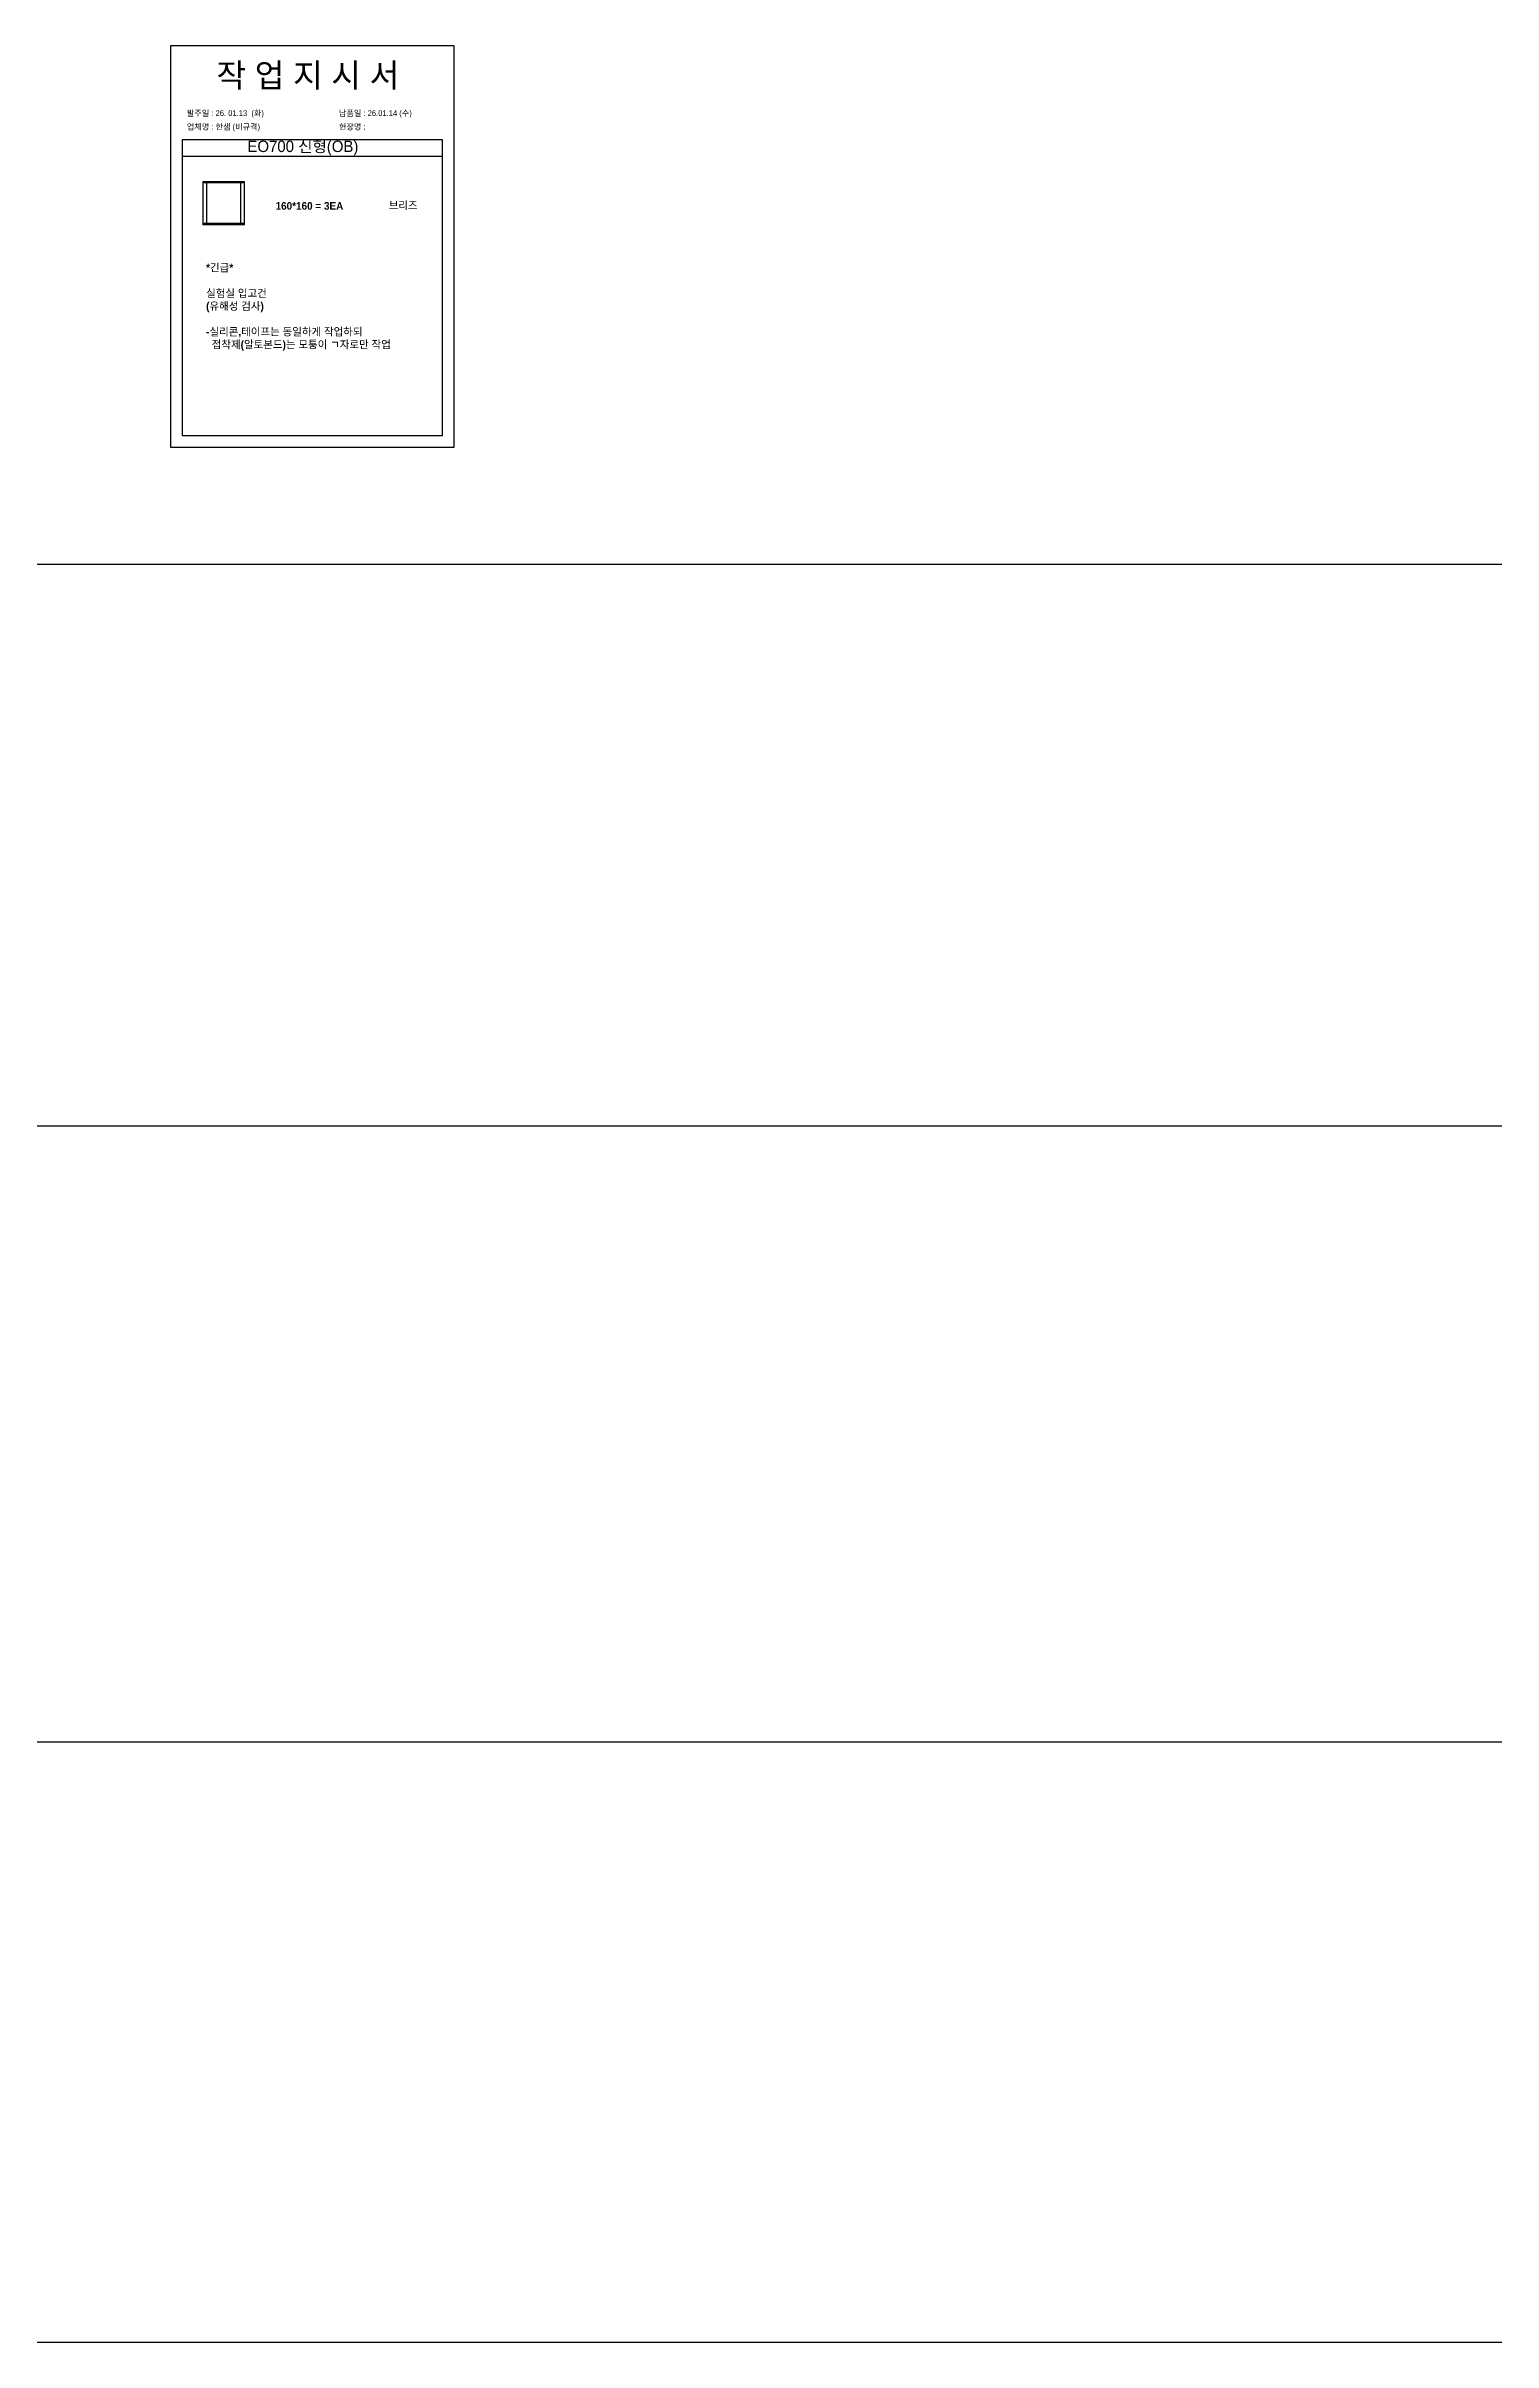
# Model space of a CAD drawing. Header units: millimetres. Extents: x -44117 to 256353, y -2095463 to 65325.
# Drawn here: x 119132 to 127695, y -641627 to -628033 of the extents above; entities that cross this region are included whole.
import ezdxf

# ---------------------------------------------------------------- set-up
doc = ezdxf.new("R2010")
doc.units = ezdxf.units.MM
doc.header["$LTSCALE"] = 10

msp = doc.modelspace()

# ---------------------------------------------------------------- linework, layer by layer
for p, q in [((121478.4679, -628588.19526), (119938.4679, -628588.19526)), ((121478.4679, -628688.19526), (119938.4679, -628688.19526)), ((120060.89302, -628837.18114), (120060.89302, -629092.08551)), ((120307.39367, -628837.62388), (120060.89302, -628837.62388)), ((120307.39367, -628844.31404), (120060.89302, -628844.31404)), ((120307.1477, -628836.93518), (120061.13899, -628836.93518)), ((120082.78362, -628843.82211), (120082.78362, -629084.95263)), ((120285.2571, -629084.95263), (120285.2571, -628844.31404)), ((120306.16386, -628844.31404), (120306.16386, -628836.93518)), ((120307.39367, -629092.08551), (120307.39367, -628837.18114)), ((120307.39367, -629084.95263), (120060.89302, -629084.95263)), ((120307.39367, -629091.64279), (120060.89302, -629091.64279)), ((120307.1477, -629092.33148), (120061.13899, -629092.33148)), ((120062.12283, -629092.33148), (120062.12283, -629084.95263)), ((120306.16386, -629084.95263), (120306.16386, -629092.33148))]:
    msp.add_line(p, q)
at = {"color": 1}
for p, q in [((104015.69829, -631101.39876), (196284.84516, -631101.39876)), ((104015.69829, -631101.39876), (196284.84516, -631101.39876)), ((104015.69829, -634425.75919), (196284.84516, -634425.75919)), ((104015.69829, -634425.75919), (196284.84516, -634425.75919)), ((104015.69829, -638073.65237), (196284.84516, -638073.65237)), ((104015.69829, -638073.65237), (196284.84516, -638073.65237)), ((104015.69829, -641627.21161), (196284.84516, -641627.21161)), ((104015.69829, -641627.21161), (196284.84516, -641627.21161))]:
    msp.add_line(p, q, dxfattribs=at)
msp.add_lwpolyline([(119868.4679, -630409.02553), (121548.4679, -630409.02553), (121548.4679, -628033.02553), (119868.4679, -628033.02553)], close=True)
msp.add_lwpolyline([(119938.4679, -628588.19526), (119938.4679, -630339.02553), (121478.4679, -630339.02553), (121478.4679, -628588.19526)])
for centre, start, end in [((120307.1477, -628837.18114), 0, 90), ((120061.13899, -629092.08552), 180, 270), ((120307.1477, -629092.08552), 270, 0)]:
    msp.add_arc(centre, 0.24596, start, end)

# ---------------------------------------------------------------- texts
at = {"attachment_point": 1}
for s, width, gutter_width, heights, insert, char_height in [('{\\fGulim|b0|i0|c129|p50;작 업 지 시 서}', 3307.3198183, 12.5, [-155.84554], (120141.27451, -628137.18805), 140), ('\\pt11;{\\fGulim|b0|i0|c129|p50;발주일 : 26. 01.13  (화)}', 3307.3198183, 12.5, [34.50412], (119966.06515, -628413.90847), 34.3), ('{\\fGulim|b0|i0|c129|p50;납품일 : 26.01.14 (수)}', 3307.3198183, 12.5, [35.09023], (120866.04313, -628413.90847), 34.3), ('{\\fGulim|b0|i0|c129|p50;업체명 : 한샘 (비규격)}', 3307.3198183, 12.5, [36.11279], (119966.06515, -628494.56464), 34.3), ('{\\fGulim|b0|i0|c129|p50;EO700 신형(OB)}', 1597.0710432, 6.03612, [-85.06834], (120324.80896, -628593.72397), 67.6045736), ('{\\fGulim|b0|i0|c129|p50;현장명 : }', 3307.3198183, 12.5, [-38.2735], (120866.04313, -628494.56464), 34.3), ('{\\f굴림|b1|i0|c129|p50;160*160 = 3EA}', 13607.1496112, 175, [-46.36905], (120490.98961, -628957.6922), 45), ('{\\f굴림|b1|i0|c129|p50;브리즈}', 13607.1496112, 175, [45.3753], (121161.57121, -628954.633), 45)]:
    msp.add_mtext_dynamic_manual_height_columns(s, width=width, gutter_width=gutter_width, heights=heights, dxfattribs=dict(at, insert=insert, char_height=char_height))
at = {"color": 1, "insert": (120079.86791, -629322.81052), "char_height": 45.5172994, "attachment_point": 1}
msp.add_mtext_dynamic_manual_height_columns('{\\f굴림|b1|i0|c129|p50;*긴급*\\P\\P실험실 입고건 \\P(유해성 검사)\\P\\A1;\\P-실리콘,테이프는 동일하게 작업하되 \\P  접착제(알토본드)는 모퉁이 ㄱ자로만 작업}', width=13763.5711717, gutter_width=177.01172, heights=[1274.91205], dxfattribs=at)

doc.saveas('drawing.dxf')
